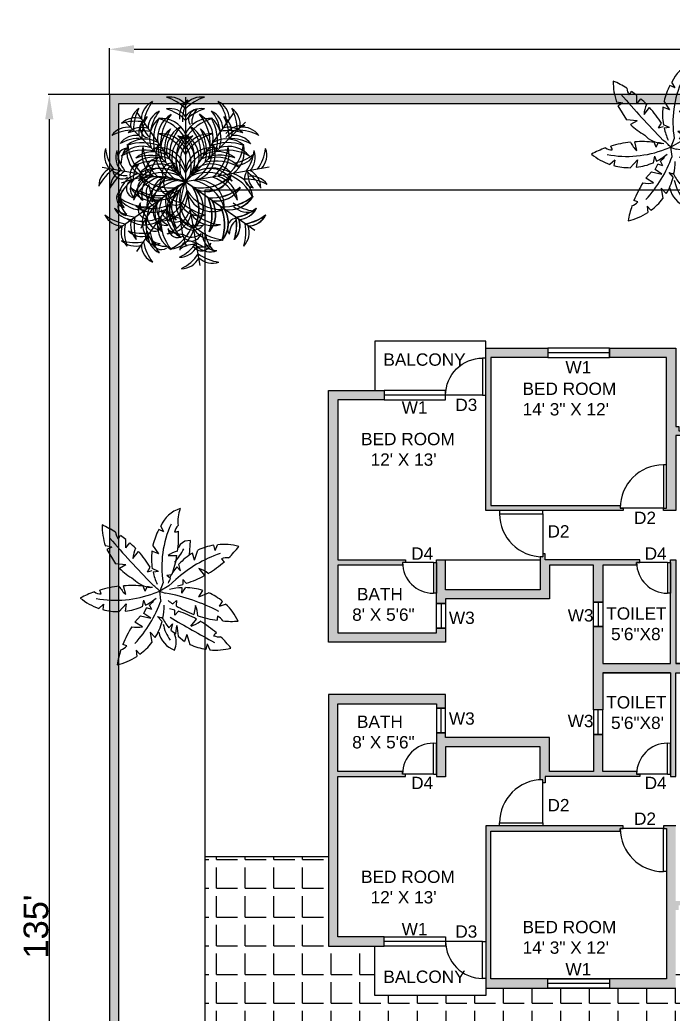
# Model space of a CAD drawing. Header units: feet. Extents: x 2239 to 22025, y 1953 to 22331.
# Drawn here: x 2239 to 2875, y 2811 to 3779 of the extents above; entities that cross this region are included whole.
import ezdxf

# ---------------------------------------------------------------- set-up
doc = ezdxf.new("R2010")
doc.units = ezdxf.units.FT
doc.layers.add('door', color=3, linetype='Continuous')
doc.layers.add('window', color=1, linetype='Continuous')
doc.styles.get("Standard").update_dxf_attribs({"font": 'arial.ttf'})
doc.dimstyles.new('ISO-25', dxfattribs={"dimtxt": 24, "dimasz": 24, "dimexe": 1.25, "dimexo": 0.625, "dimtad": 1, "dimlunit": 3, "dimtxsty": 'Standard', "dimcen": 2.5, "dimadec": 0, "dimazin": 0, "dimtfac": 1, "dimtmove": 0, "dimatfit": 3, "dimfxl": 1, "dimarcsym": 0})

# ---------------------------------------------------------------- blocks, each defined once
blk = doc.blocks.new('*D1')
at = {"color": 0, "lineweight": -2, "transparency": 16777216}
for p, q in [((2326.45, 3707.11), (2326.45, 3751.89)), ((2350.45, 3750.64), (4102.45, 3750.64)), ((4126.45, 3707.11), (4126.45, 3751.89))]:
    blk.add_line(p, q, dxfattribs=at)
at = {"color": 0, "transparency": 16777216}
for points in [[(2350.45, 3754.64), (2350.45, 3746.64), (2326.45, 3750.64)], [(4102.45, 3754.64), (4102.45, 3746.64), (4126.45, 3750.64)]]:
    blk.add_solid(points, dxfattribs=at)
at = {"layer": 'Defpoints', "color": 0, "transparency": 16777216}
for p in [(4126.45, 3750.64), (2326.45, 3706.48), (4126.45, 3706.48)]:
    blk.add_point(p, dxfattribs=at)
at = {"color": 0, "transparency": 16777216, "insert": (3226.45, 3763.52), "char_height": 24, "attachment_point": 5}
blk.add_mtext("150'", dxfattribs=at)
blk = doc.blocks.new('*D2')
at = {"color": 0, "lineweight": -2, "transparency": 16777216}
for p, q in [((2325.83, 3706.48), (2266.71, 3706.48)), ((2267.96, 3682.48), (2267.96, 2110.48)), ((2325.83, 2086.48), (2266.71, 2086.48))]:
    blk.add_line(p, q, dxfattribs=at)
at = {"color": 0, "transparency": 16777216}
for points in [[(2263.96, 3682.48), (2271.96, 3682.48), (2267.96, 3706.48)], [(2263.96, 2110.48), (2271.96, 2110.48), (2267.96, 2086.48)]]:
    blk.add_solid(points, dxfattribs=at)
at = {"layer": 'Defpoints', "color": 0, "transparency": 16777216}
for p in [(2326.45, 3706.48), (2267.96, 2086.48), (2326.45, 2086.48)]:
    blk.add_point(p, dxfattribs=at)
at = {"color": 0, "transparency": 16777216, "insert": (2255.07, 2896.48), "char_height": 24, "attachment_point": 5, "rotation": 90}
blk.add_mtext("135'", dxfattribs=at)
blk = doc.blocks.new('A$C5D061C3B')
at = {"color": 40}
for p in [(3.377, 6.679), (0.125, 3.951), (6.629, 3.951), (3.951, 0.125)]:
    blk.add_line(p, (3.377, 3.377), dxfattribs=at)
at = {"color": 96}
for p in [(1.483, 6.082), (5.712, 5.712), (1.483, 0.672), (6.082, 1.483)]:
    blk.add_line(p, (3.377, 3.377), dxfattribs=at)
at = {"color": 72}
for p in [(5.259, 6.086), (1.03, 5.716), (0.66, 1.487), (6.07, 1.487)]:
    blk.add_line(p, (3.365, 3.381), dxfattribs=at)
at = {"color": 40}
for centre, radius, start, end in [((2.763, 5.924), 0.762, 36.29, 99.6243), ((2.145, 5.032), 1.715, 44.0763, 73.3794), ((3.991, 5.924), 0.762, 80.3757, 143.71), ((4.61, 5.032), 1.715, 106.6206, 135.9237), ((2.763, 5.474), 0.762, 36.29, 99.6243), ((2.145, 4.581), 1.715, 44.0763, 73.3794), ((3.991, 5.474), 0.762, 80.3757, 143.71), ((4.61, 4.581), 1.715, 106.6206, 135.9237), ((2.422, 4.799), 1.056, 25.2489, 95.3937), ((1.866, 4.14), 1.77, 31.3712, 75.0366), ((4.332, 4.799), 1.056, 84.6063, 154.7511), ((4.888, 4.14), 1.77, 104.9634, 148.6288), ((1.991, 5.462), 0.38, 139.742, 258.7475), ((2.505, 5.763), 0.826, 184.618, 228.2106), ((5.564, 4.807), 0.762, 80.3757, 143.71), ((6.182, 3.914), 1.715, 106.6206, 135.9237), ((2.422, 4.198), 1.056, 25.2489, 95.3937), ((1.866, 3.54), 1.77, 31.3712, 75.0366), ((4.332, 4.198), 1.056, 84.6063, 154.7511), ((4.888, 3.54), 1.77, 104.9634, 148.6288), ((0.975, 4.424), 0.762, 160.3757, 223.71), ((1.962, 4.878), 1.715, 186.6206, 215.9237), ((2.143, 4.564), 1.056, 164.6063, 234.7511), ((2.888, 4.998), 1.77, 184.9634, 228.6288), ((2.734, 4.46), 1.056, 164.6063, 234.7511), ((3.48, 4.893), 1.77, 184.9634, 228.6288), ((2.358, 3.686), 1.029, 3.4259, 103.6346), ((1.93, 3.14), 1.557, 21.6665, 83.1878), ((3.25, 4.435), 1.029, 156.3654, 256.5741), ((3.862, 4.761), 1.557, 176.8122, 238.3335), ((4.397, 3.686), 1.029, 76.3654, 176.5741), ((4.824, 3.14), 1.557, 96.8122, 158.3335), ((2.893, 4.761), 1.557, 301.6665, 3.1878), ((3.504, 4.435), 1.029, 283.4259, 23.6346), ((3.275, 4.893), 1.77, 311.3712, 355.0366), ((4.02, 4.46), 1.056, 305.2489, 15.3937), ((3.866, 4.998), 1.77, 311.3712, 355.0366), ((4.611, 4.564), 1.056, 305.2489, 15.3937), ((4.793, 4.878), 1.715, 324.0763, 353.3794), ((5.779, 4.424), 0.762, 316.29, 19.6243), ((1.419, 4.346), 0.762, 160.3757, 223.71), ((2.405, 4.8), 1.715, 186.6206, 215.9237), ((4.349, 4.8), 1.715, 324.0763, 353.3794), ((5.335, 4.346), 0.762, 316.29, 19.6243), ((0.762, 3.214), 0.762, 116.29, 179.6243), ((1.534, 2.451), 1.715, 124.0763, 153.3794), ((1.206, 3.136), 0.762, 116.29, 179.6243), ((1.977, 2.373), 1.715, 124.0763, 153.3794), ((1.811, 2.684), 1.056, 105.2489, 175.3937), ((2.363, 2.022), 1.77, 111.3712, 155.0366), ((2.403, 2.58), 1.056, 105.2489, 175.3937), ((2.955, 1.917), 1.77, 111.3712, 155.0366), ((2.741, 3.253), 0.372, 114.2257, 255.1279), ((3.037, 3.338), 0.515, 150.4398, 228.6694), ((3.799, 1.917), 1.77, 24.9634, 68.6288), ((4.352, 2.58), 1.056, 4.6063, 74.7511), ((4.391, 2.022), 1.77, 24.9634, 68.6288), ((4.943, 2.684), 1.056, 4.6063, 74.7511), ((4.777, 2.373), 1.715, 26.6206, 55.9237), ((5.549, 3.136), 0.762, 0.3757, 63.71), ((4.912, 0.157), 3.567, 115.4772, 156.6585), ((2.412, 2.943), 0.574, 144.9865, 244.4034), ((2.896, 2.427), 1.029, 83.4259, 183.6346), ((3.359, 1.911), 1.557, 101.6665, 163.1878), ((3.578, 3.49), 1.651, 187.5759, 215.8942), ((3.395, 1.911), 1.557, 16.8122, 78.3335), ((3.858, 2.427), 1.029, 356.3654, 96.5741), ((1.911, 3.359), 1.557, 286.8122, 348.3335), ((2.427, 2.896), 1.029, 266.3654, 6.5741), ((3.45, 2.634), 0.855, 161.4477, 239.3672), ((5.474, 3.214), 2.789, 185.4007, 208.139), ((4.435, 3.25), 1.029, 193.4259, 293.6346), ((4.761, 3.862), 1.557, 211.6665, 273.1878), ((1.122, 2.441), 0.38, 139.742, 258.7475), ((1.636, 2.741), 0.826, 184.618, 228.2106), ((1.908, 2.317), 0.38, 139.742, 258.7475), ((2.422, 2.617), 0.826, 184.618, 228.2106), ((2.624, 2.192), 0.506, 138.8744, 278.9763), ((3.064, 2.435), 0.825, 173.7536, 244.097), ((6.244, 3.948), 1.715, 234.0763, 263.3794), ((5.79, 2.962), 0.762, 226.29, 289.6243), ((2.405, 2.049), 0.529, 185.1845, 268.654), ((1.917, 2.955), 1.77, 294.9634, 338.6288), ((2.58, 2.403), 1.056, 274.6063, 344.7511), ((4.893, 3.48), 1.77, 221.3712, 265.0366), ((4.46, 2.734), 1.056, 215.2489, 285.3937), ((5.385, 1.584), 0.38, 101.2525, 220.258), ((2.188, 1.837), 0.376, 167.0577, 302.8533), ((2.022, 2.363), 1.77, 294.9634, 338.6288), ((4.998, 2.888), 1.77, 221.3712, 265.0366), ((5.899, 1.283), 0.826, 131.7894, 175.382), ((2.188, 1.299), 0.376, 167.0577, 302.8533), ((2.405, 1.511), 0.529, 185.1845, 268.654), ((2.684, 1.811), 1.056, 274.6063, 344.7511), ((4.564, 2.143), 1.056, 215.2489, 285.3937), ((2.373, 1.977), 1.715, 296.6206, 325.9237), ((3.136, 1.206), 0.762, 270.3757, 333.71), ((4.8, 2.405), 1.715, 234.0763, 263.3794), ((4.346, 1.419), 0.762, 226.29, 289.6243), ((2.451, 1.534), 1.715, 296.6206, 325.9237), ((3.214, 0.762), 0.762, 270.3757, 333.71), ((4.878, 1.962), 1.715, 234.0763, 263.3794), ((4.424, 0.975), 0.762, 226.29, 289.6243)]:
    blk.add_arc(centre, radius, start, end, dxfattribs=at)
at = {"color": 72}
for centre, radius, start, end in [((1.998, 5.617), 0.762, 125.3757, 188.71), ((3.066, 5.423), 1.715, 151.6206, 180.9237), ((3.901, 5.939), 0.762, 125.3757, 188.71), ((4.969, 5.745), 1.715, 151.6206, 180.9237), ((3.305, 5.444), 1.715, 9.0763, 38.3794), ((4.323, 5.82), 0.762, 1.29, 64.6243), ((2.317, 5.298), 0.762, 125.3757, 188.71), ((3.385, 5.104), 1.715, 151.6206, 180.9237), ((3.035, 5.062), 1.056, 129.6063, 199.7511), ((3.894, 4.989), 1.77, 149.9634, 193.6288), ((3.398, 5.094), 1.056, 350.2489, 60.3937), ((2.565, 4.873), 1.77, 356.3712, 40.0366), ((4.064, 5.451), 0.762, 1.29, 64.6243), ((3.046, 5.075), 1.715, 9.0763, 38.3794), ((1.13, 4.748), 0.762, 81.29, 144.6243), ((3.46, 4.637), 1.056, 129.6063, 199.7511), ((4.319, 4.565), 1.77, 149.9634, 193.6288), ((2.221, 4.381), 1.77, 356.3712, 40.0366), ((3.054, 4.602), 1.056, 350.2489, 60.3937), ((5.071, 4.746), 0.762, 45.3757, 108.71), ((1.324, 3.68), 1.715, 89.0763, 118.3794), ((1.448, 4.43), 0.762, 81.29, 144.6243), ((1.642, 3.362), 1.715, 89.0763, 118.3794), ((3.868, 4.321), 1.029, 121.3654, 221.5741), ((4.556, 4.237), 1.557, 141.8122, 203.3335), ((2.707, 4.219), 1.029, 328.4259, 68.6346), ((2.044, 4.017), 1.557, 346.6665, 48.1878), ((4.963, 3.998), 1.056, 49.6063, 119.7511), ((5.065, 3.661), 1.715, 71.6206, 100.9237), ((1.685, 3.712), 1.056, 70.2489, 140.3937), ((5.04, 3.14), 1.77, 69.9634, 113.6288), ((1.757, 2.853), 1.77, 76.3712, 120.0366), ((2.109, 3.287), 1.056, 70.2489, 140.3937), ((4.696, 2.648), 1.77, 69.9634, 113.6288), ((4.618, 3.506), 1.056, 49.6063, 119.7511), ((4.988, 5.812), 1.715, 279.0763, 308.3794), ((5.365, 4.794), 0.762, 271.29, 334.6243), ((2.182, 2.428), 1.77, 76.3712, 120.0366), ((2.426, 2.879), 1.029, 48.4259, 148.6346), ((4.414, 2.358), 1.557, 61.8122, 123.3335), ((4.377, 3.05), 1.029, 41.3654, 141.5741), ((1.062, 4.452), 0.826, 229.618, 273.2106), ((0.91, 3.875), 0.38, 184.742, 303.7475), ((2.51, 2.191), 1.557, 66.6665, 128.1878), ((2.729, 4.702), 1.557, 221.8122, 283.3335), ((2.527, 4.039), 1.029, 201.3654, 301.5741), ((4.001, 4.702), 1.557, 256.6665, 318.1878), ((4.203, 4.039), 1.029, 238.4259, 338.6346), ((6.053, 3.533), 0.38, 146.2525, 265.258), ((6.629, 3.684), 0.826, 176.7894, 220.382), ((2.145, 3.693), 1.056, 209.6063, 279.7511), ((2.365, 4.526), 1.77, 229.9634, 273.6288), ((3.697, 2.369), 1.029, 128.4259, 228.6346), ((4.389, 2.332), 1.557, 146.6665, 208.1878), ((6.727, 2.189), 3.567, 160.4772, 201.6585), ((2.341, 2.332), 1.557, 331.8122, 33.3335), ((3.033, 2.369), 1.029, 311.3654, 51.5741), ((4.365, 4.526), 1.77, 266.3712, 310.0366), ((4.585, 3.693), 1.056, 260.2489, 330.3937), ((1.873, 4.181), 1.77, 229.9634, 273.6288), ((1.653, 3.348), 1.056, 209.6063, 279.7511), ((4.099, 2.051), 1.77, 156.3712, 200.0366), ((3.003, 2.844), 0.372, 159.2257, 300.1279), ((3.152, 3.113), 0.515, 195.4398, 273.6694), ((2.632, 2.051), 1.77, 339.9634, 23.6288), ((4.857, 4.181), 1.77, 266.3712, 310.0366), ((5.077, 3.348), 1.056, 260.2489, 330.3937), ((1.672, 3.7), 1.715, 231.6206, 260.9237), ((1.295, 2.682), 0.762, 205.3757, 268.71), ((3.607, 1.706), 1.77, 156.3712, 200.0366), ((3.24, 2.128), 1.056, 150.2489, 220.3937), ((3.942, 2.908), 0.855, 206.4477, 284.3672), ((4.963, 4.749), 2.789, 230.4007, 253.139), ((3.49, 2.128), 1.056, 319.6063, 29.7511), ((3.124, 1.706), 1.77, 339.9634, 23.6288), ((5.058, 3.7), 1.715, 279.0763, 308.3794), ((5.435, 2.682), 0.762, 271.29, 334.6243), ((0.926, 2.424), 0.762, 205.3757, 268.71), ((1.303, 3.442), 1.715, 231.6206, 260.9237), ((3.086, 1.681), 1.715, 169.0763, 198.3794), ((2.748, 1.784), 1.056, 150.2489, 220.3937), ((3.428, 3.603), 1.651, 232.5759, 260.8942), ((2.99, 2.391), 0.574, 189.9865, 289.4034), ((3.81, 2.493), 0.825, 218.7536, 289.097), ((3.671, 2.011), 0.506, 183.8744, 323.9763), ((3.982, 1.784), 1.056, 319.6063, 29.7511), ((3.645, 1.681), 1.715, 341.6206, 10.9237), ((5.427, 3.442), 1.715, 279.0763, 308.3794), ((5.804, 2.424), 0.762, 271.29, 334.6243), ((1.631, 1.417), 0.762, 161.29, 224.6243), ((2.717, 1.423), 1.715, 169.0763, 198.3794), ((2, 1.676), 0.762, 161.29, 224.6243), ((3.076, 1.593), 0.38, 184.742, 303.7475), ((4.73, 1.676), 0.762, 315.3757, 18.71), ((4.014, 1.423), 1.715, 341.6206, 10.9237), ((5.099, 1.417), 0.762, 315.3757, 18.71), ((3.227, 2.169), 0.826, 229.618, 273.2106), ((3.616, 1.755), 0.529, 230.1845, 313.654), ((3.613, 1.452), 0.376, 212.0577, 347.8533), ((2.583, 1.701), 0.826, 229.618, 273.2106), ((2.432, 1.124), 0.38, 184.742, 303.7475), ((3.997, 1.374), 0.529, 230.1845, 313.654), ((3.994, 1.071), 0.376, 212.0577, 347.8533)]:
    blk.add_arc(centre, radius, start, end, dxfattribs=at)
at = {"color": 96}
for centre, radius, start, end in [((2.419, 5.816), 0.762, 115.3757, 178.71), ((3.438, 5.44), 1.715, 141.6206, 170.9237), ((3.871, 5.832), 0.38, 94.742, 213.7475), ((4.447, 5.681), 0.826, 139.618, 183.2106), ((4.744, 5.613), 0.762, 351.29, 54.6243), ((3.676, 5.419), 1.715, 359.0763, 28.3794), ((1.413, 5.111), 0.762, 71.29, 134.6243), ((2.678, 5.447), 0.762, 115.3757, 178.71), ((3.696, 5.07), 1.715, 141.6206, 170.9237), ((3.344, 5.089), 1.056, 119.6063, 189.7511), ((4.177, 4.869), 1.77, 139.9634, 183.6288), ((2.848, 4.985), 1.77, 346.3712, 30.0366), ((3.707, 5.058), 1.056, 340.2489, 50.3937), ((3.357, 5.1), 1.715, 359.0763, 28.3794), ((4.425, 5.294), 0.762, 351.29, 54.6243), ((1.419, 4.026), 1.715, 79.0763, 108.3794), ((1.671, 4.742), 0.762, 71.29, 134.6243), ((3.688, 4.597), 1.056, 119.6063, 189.7511), ((4.522, 4.377), 1.77, 139.9634, 183.6288), ((3.283, 4.633), 1.056, 340.2489, 50.3937), ((2.424, 4.56), 1.77, 346.3712, 30.0366), ((5.613, 4.744), 0.762, 35.3757, 98.71), ((1.78, 3.994), 1.056, 60.2489, 130.3937), ((1.677, 3.657), 1.715, 79.0763, 108.3794), ((4.035, 4.215), 1.029, 111.3654, 211.5741), ((4.698, 4.013), 1.557, 131.8122, 193.3335), ((2.187, 4.233), 1.557, 336.6665, 38.1878), ((2.875, 4.316), 1.029, 318.4259, 58.6346), ((5.1, 3.357), 1.715, 61.6206, 90.9237), ((5.294, 4.425), 0.762, 35.3757, 98.71), ((5.419, 3.676), 1.715, 61.6206, 90.9237), ((1.12, 4.31), 0.38, 94.742, 213.7475), ((1.696, 4.159), 0.826, 139.618, 183.2106), ((1.702, 3.136), 1.77, 66.3712, 110.0366), ((5.058, 3.707), 1.056, 39.6063, 109.7511), ((2.124, 3.502), 1.056, 60.2489, 130.3937), ((2.046, 2.644), 1.77, 66.3712, 110.0366), ((2.387, 3.752), 0.574, 99.9865, 199.4034), ((3.599, 3.314), 1.651, 142.5759, 170.8942), ((4.633, 3.283), 1.056, 39.6063, 109.7511), ((4.985, 2.848), 1.77, 59.9634, 103.6288), ((1.588, 3.666), 0.38, 94.742, 213.7475), ((2.165, 3.515), 0.826, 139.618, 183.2106), ((2.365, 3.045), 1.029, 38.4259, 138.6346), ((2.328, 2.353), 1.557, 56.6665, 118.1878), ((2.84, 3.739), 0.372, 69.2257, 210.1279), ((3.109, 3.59), 0.515, 105.4398, 183.6694), ((4.316, 2.875), 1.029, 31.3654, 131.5741), ((4.56, 2.424), 1.77, 59.9634, 103.6288), ((2.185, 0.015), 3.567, 70.4772, 111.6585), ((2.007, 3.071), 0.506, 93.8744, 233.9763), ((2.489, 2.932), 0.825, 128.7536, 199.097), ((2.903, 2.8), 0.855, 116.4477, 194.3672), ((4.744, 1.779), 2.789, 140.4007, 163.139), ((4.233, 2.187), 1.557, 51.8122, 113.3335), ((4.013, 4.698), 1.557, 256.6665, 318.1878), ((4.215, 4.035), 1.029, 238.4259, 338.6346), ((5.741, 1.774), 1.715, 61.6206, 90.9237), ((5.935, 2.842), 0.762, 35.3757, 98.71), ((1.447, 3.129), 0.376, 122.0577, 257.8533), ((1.751, 3.126), 0.529, 140.1845, 223.654), ((2.328, 4.401), 1.557, 241.8122, 303.3335), ((4.698, 2.741), 1.557, 166.6665, 228.1878), ((2.353, 2.328), 1.557, 331.8122, 33.3335), ((3.045, 2.365), 1.029, 311.3654, 51.5741), ((4.377, 4.522), 1.77, 266.3712, 310.0366), ((4.597, 3.688), 1.056, 260.2489, 330.3937), ((1.067, 2.749), 0.376, 122.0577, 257.8533), ((1.37, 2.745), 0.529, 140.1845, 223.654), ((2.365, 3.709), 1.029, 221.3654, 321.5741), ((4.035, 2.539), 1.029, 148.4259, 248.6346), ((2.644, 2.046), 1.77, 339.9634, 23.6288), ((4.869, 4.177), 1.77, 266.3712, 310.0366), ((5.089, 3.344), 1.056, 260.2489, 330.3937), ((2.046, 4.111), 1.77, 249.9634, 293.6288), ((2.124, 3.252), 1.056, 229.6063, 299.7511), ((3.688, 2.157), 1.056, 170.2489, 240.3937), ((4.522, 2.378), 1.77, 176.3712, 220.0366), ((3.502, 2.124), 1.056, 319.6063, 29.7511), ((3.136, 1.702), 1.77, 339.9634, 23.6288), ((5.07, 3.696), 1.715, 279.0763, 308.3794), ((5.447, 2.678), 0.762, 271.29, 334.6243), ((1.702, 3.619), 1.77, 249.9634, 293.6288), ((1.78, 2.76), 1.056, 229.6063, 299.7511), ((4.177, 1.886), 1.77, 176.3712, 220.0366), ((3.994, 1.78), 1.056, 319.6063, 29.7511), ((3.657, 1.677), 1.715, 341.6206, 10.9237), ((5.44, 3.438), 1.715, 279.0763, 308.3794), ((5.816, 2.419), 0.762, 271.29, 334.6243), ((3.344, 1.665), 1.056, 170.2489, 240.3937), ((4.742, 1.671), 0.762, 315.3757, 18.71), ((1.671, 2.012), 0.762, 225.3757, 288.71), ((1.677, 3.098), 1.715, 251.6206, 280.9237), ((2.678, 1.307), 0.762, 181.29, 244.6243), ((3.696, 1.684), 1.715, 189.0763, 218.3794), ((4.79, 1.377), 0.762, 181.29, 244.6243), ((5.808, 1.754), 1.715, 189.0763, 218.3794), ((1.419, 2.729), 1.715, 251.6206, 280.9237), ((1.413, 1.643), 0.762, 225.3757, 288.71), ((2.419, 0.938), 0.762, 181.29, 244.6243), ((3.438, 1.315), 1.715, 189.0763, 218.3794), ((3.68, 0.113), 0.826, 86.7894, 130.382), ((3.528, 0.69), 0.38, 56.2525, 175.258)]:
    blk.add_arc(centre, radius, start, end, dxfattribs=at)
blk = doc.blocks.new('A$C73886261')
at = {"color": 68}
for p, q in [((2.262, 3.597), (2.125, 3.656)), ((2.262, 3.597), (2.18, 3.748)), ((2.704, 3.255), (2.643, 3.163)), ((2.827, 3.346), (2.704, 3.255)), ((2.981, 3.359), (2.827, 3.346)), ((2.95, 2.967), (2.981, 3.359)), ((3.647, 3.086), (3.609, 3.231)), ((3.647, 3.086), (3.714, 3.245)), ((3.092, 2.826), (3.035, 3.02)), ((3.092, 2.826), (3.18, 3.098)), ((2.372, 2.954), (2.615, 2.953)), ((3.209, 2.603), (3.359, 2.411))]:
    blk.add_line(p, q, dxfattribs=at)
at = {"color": 64}
for p, q in [((1.229, 3.163), (1.229, 3.388)), ((1.229, 3.163), (1.335, 3.298)), ((2.124, 3), (1.965, 3.237)), ((1.424, 2.871), (1.574, 3.062)), ((2.124, 3), (1.937, 3.075)), ((1.816, 2.516), (1.893, 2.64)), ((1.816, 2.516), (1.948, 2.548)), ((2.114, 2.525), (1.948, 2.598)), ((2.114, 2.525), (1.967, 2.507)), ((2.336, 2.425), (2.48, 2.441)), ((2.336, 2.425), (2.442, 2.342)), ((2.602, 1.736), (2.5, 1.647)), ((2.602, 1.736), (2.591, 1.591)), ((2.556, 1.342), (2.556, 1.477)), ((2.556, 1.342), (2.658, 1.446)), ((3.114, 1.601), (3.068, 1.362)), ((2.994, 1.044), (3.144, 1.236))]:
    blk.add_line(p, q, dxfattribs=at)
at = {"color": 62}
for p, q in [((0.85, 3.182), (0.68, 3.211)), ((0.85, 3.182), (0.719, 3.112)), ((0.719, 3.112), (0.949, 2.727)), ((1.234, 2.705), (0.949, 2.727)), ((1.234, 2.705), (1.059, 2.604)), ((1.229, 1.898), (1.172, 2.134)), ((1.751, 1.988), (1.702, 2.124)), ((1.751, 1.988), (1.807, 2.111)), ((1.243, 1.647), (1.05, 1.436)), ((1.243, 1.647), (1.214, 1.446)), ((1.706, 1.749), (1.675, 1.57)), ((1.706, 1.749), (1.759, 1.61)), ((1.721, 1.387), (1.793, 1.535)), ((1.905, 1.256), (1.721, 1.387)), ((1.931, 1.49), (1.793, 1.535)), ((1.931, 1.49), (1.869, 1.61)), ((1.475, 1.152), (1.629, 1.322)), ((1.679, 1.025), (1.475, 1.152)), ((1.629, 1.322), (1.905, 1.256)), ((2.091, 1.307), (2.233, 1.263)), ((2.091, 1.307), (2.212, 1.173)), ((2.498, 1.106), (2.392, 1.002)), ((2.498, 1.106), (2.452, 0.931)), ((1.885, 0.88), (1.932, 0.598)), ((1.885, 0.88), (2.025, 0.734)), ((2.452, 0.931), (2.581, 0.838)), ((2.581, 0.838), (2.612, 1.06)), ((2.612, 1.06), (2.643, 0.773)), ((2.877, 0.821), (2.82, 0.627)), ((2.877, 0.821), (2.965, 0.549)), ((2.643, 0.773), (2.82, 0.627)), ((3.432, 0.561), (3.394, 0.416)), ((3.432, 0.561), (3.499, 0.402))]:
    blk.add_line(p, q, dxfattribs=at)
at = {"color": 66}
for p, q in [((2.713, 2.541), (2.667, 2.716)), ((2.713, 2.541), (2.607, 2.646)), ((2.771, 2.305), (2.873, 2.201)), ((2.771, 2.305), (2.771, 2.17)), ((2.742, 1.935), (2.844, 2.084)), ((2.742, 1.935), (2.751, 2.083)), ((3.206, 1.835), (3.315, 2.006)), ((3.206, 1.835), (3.469, 1.947)), ((3.766, 1.588), (3.85, 1.711)), ((3.766, 1.588), (3.93, 1.641))]:
    blk.add_line(p, q, dxfattribs=at)
at = {"color": 32}
for p, q in [((2.243, 2.223), (2.151, 1.988)), ((2.581, 2.301), (2.397, 2.131)), ((1.997, 1.935), (2.151, 1.988)), ((2.397, 2.131), (2.151, 1.988)), ((2.182, 1.74), (2.151, 1.988))]:
    blk.add_line(p, q, dxfattribs=at)
at = {"color": 60}
for p, q in [((0.63, 1.64), (0.503, 1.523)), ((0.63, 1.64), (0.605, 1.492)), ((1.512, 0.394), (1.525, 0.222)), ((1.512, 0.394), (1.612, 0.283))]:
    blk.add_line(p, q, dxfattribs=at)
at = {"color": 68}
for centre, radius, start, end in [((2.921, 3.453), 0.798, 105.785, 158.3156), ((3.56, 3.872), 0.924, 157.7927, 186.7716), ((3.545, 2.875), 1.621, 151.1693, 167.0809), ((2.919, 3.492), 0.387, 135.6028, 164.4086), ((2.57, 3.864), 0.268, 264.8884, 288.2776), ((-0.323, 3.456), 2.981, 352.5631, 2.9305), ((3.872, 1.632), 1.621, 99.3352, 115.2468), ((3.872, 1.632), 1.621, 75.097, 95.5691), ((2.82, 2.304), 0.789, 103.704, 124.5746), ((3.872, 1.632), 1.621, 121.073, 138.0085), ((1.939, 5.033), 2.981, 314.0682, 322.0211), ((1.939, 5.033), 2.981, 300.729, 311.0964), ((3.97, 2.506), 0.387, 83.7687, 112.5745), ((4.047, 3.01), 0.268, 213.0543, 236.4435), ((2.975, 1.849), 0.789, 51.8699, 72.7405)]:
    blk.add_arc(centre, radius, start, end, dxfattribs=at)
at = {"color": 60}
for centre, radius, start, end in [((2.211, 3.745), 1.621, 178.7652, 199.2373), ((1.378, -0.84), 2.981, 109.5706, 117.5234), ((1.029, 3.057), 1.621, 230.5993, 251.0714), ((1.029, 3.057), 1.621, 254.8376, 270.7491), ((3.923, -0.551), 2.981, 148.0654, 158.4329), ((2.772, 1.025), 0.668, 192.728, 250.6295), ((1.122, 0.278), 0.268, 60.3907, 83.78), ((0.644, 1.583), 1.621, 306.6717, 322.5832), ((3.657, 2.016), 1.621, 244.7532, 260.6648), ((3.923, -0.551), 2.981, 161.4047, 169.3575), ((0.958, 0.761), 0.387, 291.1051, 319.9109), ((0.644, 1.583), 1.621, 282.4334, 302.9055)]:
    blk.add_arc(centre, radius, start, end, dxfattribs=at)
blk.add_arc((-0.637, 1.063), 2.981, 57.7365, 65.6893)
at = {"color": 32}
for centre, radius, start, end in [((4.872, 2.67), 2.667, 154.848, 189.6491), ((20.073, 19.946), 25.386, 220.6029, 224.4019), ((1.311, 3.87), 1.657, 318.4463, 333.7303), ((4.877, -0.228), 3.416, 108.7293, 132.2211), ((0.372, 0.251), 2.486, 44.3211, 51.0297), ((0.96, 4.635), 2.893, 259.4513, 291.0236), ((2.507, 2.783), 0.871, 245.8762, 256.5678), ((1.472, -2.838), 4.845, 61.9685, 80.1043), ((-0.964, 2.857), 3.339, 316.9423, 340.4532), ((3.301, 1.297), 1.076, 190.5808, 215.7424), ((31.499, 51.187), 57.755, 239.77791, 241.14453)]:
    blk.add_arc(centre, radius, start, end, dxfattribs=at)
at = {"color": 64}
for centre, radius, start, end in [((1.338, 3.634), 0.387, 187.4369, 216.2427), ((0.83, 3.589), 0.268, 316.7225, 340.1118), ((-0.637, 1.063), 2.981, 51.2414, 54.7646), ((-0.637, 1.063), 2.981, 44.3972, 48.5759), ((2.211, 2.822), 0.789, 155.5381, 176.4087), ((-0.637, 1.063), 2.981, 31.93, 42.1205), ((3.545, 2.875), 1.621, 172.9071, 189.8426), ((3.545, 2.875), 1.621, 193.1125, 205.3414), ((-0.323, 3.456), 2.981, 335.1513, 338.0514), ((2.816, 0.464), 1.621, 92.283, 104.512), ((4.114, 4.154), 2.981, 234.3219, 237.2219), ((1.723, -1.386), 2.981, 73.7828, 76.6828), ((4.114, 4.154), 2.981, 239.2665, 249.457), ((1.723, -1.386), 2.981, 61.5477, 71.7382), ((2.392, 1.283), 0.789, 2.8746, 23.7452), ((2.76, 1.798), 0.789, 287.2595, 308.1301), ((4.114, 4.154), 2.981, 251.7336, 262.1011), ((1.723, -1.386), 2.981, 48.9036, 59.271), ((3.971, 1.236), 0.268, 164.0589, 187.4482), ((3.54, 0.963), 0.387, 34.7733, 63.5792), ((4.114, 4.154), 2.981, 265.0729, 273.0257), ((3.832, 0.638), 0.268, 123.5565, 146.9457), ((3.755, 1.141), 0.387, 247.4255, 276.2313), ((1.723, -1.386), 2.981, 37.9789, 45.9318)]:
    blk.add_arc(centre, radius, start, end, dxfattribs=at)
at = {"color": 66}
for centre, radius, start, end in [((-0.323, 3.456), 2.981, 340.0959, 350.2864), ((3.872, 1.632), 1.621, 141.2784, 153.5073), ((1.939, 5.033), 2.981, 283.3172, 286.2172), ((1.939, 5.033), 2.981, 288.2618, 298.4523), ((2.816, 0.464), 1.621, 72.0776, 89.0131), ((2.816, 0.464), 1.621, 50.3399, 66.2515), ((2.816, 0.464), 1.621, 26.1016, 46.5738)]:
    blk.add_arc(centre, radius, start, end, dxfattribs=at)
at = {"color": 62}
for centre, radius, start, end in [((2.211, 3.745), 1.621, 224.7412, 241.6767), ((1.96, 2.793), 0.703, 222.491, 265.5522), ((0.577, 2.302), 0.387, 239.271, 268.0768), ((1.378, -0.84), 2.981, 96.2313, 106.5988), ((0.298, 1.875), 0.268, 8.5566, 31.9459), ((1.755, 2.487), 0.789, 207.3722, 228.2429), ((1.378, -0.84), 2.981, 83.7641, 93.9547), ((1.378, -0.84), 2.981, 78.8195, 81.7196), ((1.029, 3.057), 1.621, 296.7807, 309.0097), ((3.923, -0.551), 2.981, 130.6536, 133.5537), ((1.029, 3.057), 1.621, 276.5753, 293.5108), ((0.644, 1.583), 1.621, 348.6148, 0.8438), ((0.644, 1.583), 1.621, 328.4094, 345.3449), ((3.657, 2.016), 1.621, 206.4927, 218.7216), ((1.541, 1.801), 0.789, 259.2063, 280.077), ((1.989, 0.616), 0.604, 338.4394, 21.5606), ((3.657, 2.016), 1.621, 264.4309, 284.903)]:
    blk.add_arc(centre, radius, start, end, dxfattribs=at)

msp = doc.modelspace()

# ---------------------------------------------------------------- hatches: boundary and pattern name
h = msp.add_hatch(color=256)
h.dxf.hatch_style = 1
h.paths.add_polyline_path([(4126.45, 3706.483), (2326.45, 3706.483), (2326.45, 2086.483), (3136.45, 2086.483), (3136.45, 2095.483), (2335.45, 2095.483), (2335.45, 3697.483), (4117.45, 3697.483), (4117.45, 2095.483), (3316.45, 2095.483), (3316.45, 2086.483), (4126.45, 2086.483)])
h = msp.add_hatch(color=256)
h.dxf.hatch_style = 1
h.paths.add_polyline_path([(2877.95, 3459.483), (2813.45, 3459.483), (2813.45, 3450.483), (2868.95, 3450.483), (2868.95, 3303.983), (2865.95, 3303.983), (2865.95, 3301.483), (2877.95, 3301.483), (2877.95, 3374.483), (2883.95, 3374.483), (2883.95, 3378.983), (2880.95, 3378.983), (2880.95, 3383.483), (2877.95, 3383.483)])
h.paths.add_polyline_path([(2697.95, 3306.483), (2697.95, 3450.483), (2753.45, 3450.483), (2753.45, 3459.483), (2692.95, 3459.483), (2692.95, 3418.483), (2692.95, 3409.483), (2692.95, 3301.483), (2745.95, 3301.483), (2750.95, 3301.483), (2826.95, 3301.483), (2826.95, 3303.983), (2823.95, 3303.983), (2823.95, 3306.483)])
h.paths.add_polyline_path([(3583.95, 3450.483), (3639.45, 3450.483), (3639.45, 3459.483), (3574.95, 3459.483), (3574.95, 3383.483), (3571.95, 3383.483), (3571.95, 3378.983), (3568.95, 3378.983), (3568.95, 3374.483), (3574.95, 3374.483), (3574.95, 3301.483), (3586.95, 3301.483), (3586.95, 3303.983), (3583.95, 3303.983)])
h.paths.add_polyline_path([(3759.95, 3301.483), (3759.95, 3409.483), (3759.95, 3418.483), (3759.95, 3459.483), (3699.45, 3459.483), (3699.45, 3450.483), (3754.95, 3450.483), (3754.95, 3306.483), (3628.95, 3306.483), (3628.95, 3303.983), (3625.95, 3303.983), (3625.95, 3301.483), (3701.95, 3301.483), (3706.95, 3301.483)])
h = msp.add_hatch(color=256)
h.dxf.hatch_style = 1
h.paths.add_polyline_path([(3263.95, 3233.483), (3251.95, 3233.483), (3251.95, 3317.483), (3335.95, 3317.483), (3335.95, 3233.483), (3323.95, 3233.483), (3323.95, 3224.483), (3335.95, 3224.483), (3424.95, 3224.483), (3424.95, 3212.483), (3429.45, 3212.483), (3429.45, 3215.483), (3433.95, 3215.483), (3433.95, 3235.483), (3431.45, 3235.483), (3431.45, 3232.483), (3428.95, 3232.483), (3428.95, 3229.483), (3344.95, 3229.483), (3344.95, 3361.483), (3377.95, 3361.483), (3377.95, 3370.483), (3335.95, 3370.483), (3335.95, 3326.483), (3251.95, 3326.483), (3251.95, 3413.483), (3107.95, 3413.483), (3107.95, 3370.483), (3074.95, 3370.483), (3074.95, 3361.483), (3107.95, 3361.483), (3107.95, 3229.483), (3023.95, 3229.483), (3023.95, 3232.483), (3021.45, 3232.483), (3021.45, 3235.483), (3018.95, 3235.483), (3018.95, 3215.483), (3023.45, 3215.483), (3023.45, 3212.483), (3027.95, 3212.483), (3027.95, 3224.483), (3116.95, 3224.483), (3116.95, 3404.483), (3242.95, 3404.483), (3242.95, 3224.483), (3263.95, 3224.483)])
h.paths.add_polyline_path([(3433.95, 3374.483), (3472.95, 3374.483), (3472.95, 3383.483), (3428.95, 3383.483), (3428.95, 3370.483), (3413.95, 3370.483), (3413.95, 3361.483), (3428.95, 3361.483), (3428.95, 3271.483), (3433.95, 3271.483)])
h.paths.add_polyline_path([(3654.95, 3188.483), (3645.95, 3188.483), (3645.95, 3152.483), (3433.95, 3152.483), (3433.95, 3161.483), (3429.45, 3161.483), (3429.45, 3164.483), (3424.95, 3164.483), (3424.95, 3131.483), (3429.45, 3131.483), (3429.45, 3134.483), (3433.95, 3134.483), (3433.95, 3143.483), (3574.95, 3143.483), (3645.95, 3143.483), (3645.95, 3107.483), (3654.95, 3107.483)])
h.paths.add_polyline_path([(3579.95, 3248.483), (3579.95, 3253.483), (3574.95, 3253.483), (3574.95, 3152.483), (3579.95, 3152.483)])
h.paths.add_polyline_path([(3654.95, 3248.483), (3697.95, 3248.483), (3697.95, 3215.483), (3798.95, 3215.483), (3798.95, 3210.983), (3807.95, 3210.983), (3807.95, 3253.483), (3798.95, 3253.483), (3798.95, 3224.483), (3706.95, 3224.483), (3706.95, 3253.483), (3706.95, 3256.483), (3704.45, 3256.483), (3704.45, 3259.483), (3701.95, 3259.483), (3701.95, 3253.483), (3609.95, 3253.483), (3609.95, 3250.983), (3612.95, 3250.983), (3612.95, 3248.483), (3645.95, 3248.483), (3645.95, 3212.483), (3654.95, 3212.483)])
h.paths.add_polyline_path([(3912.95, 3418.483), (3858.95, 3418.483), (3858.95, 3409.483), (3903.95, 3409.483), (3903.95, 3253.483), (3837.95, 3253.483), (3837.95, 3250.983), (3840.95, 3250.983), (3840.95, 3248.483), (3903.95, 3248.483), (3903.95, 3182.483), (3807.95, 3182.483), (3807.95, 3186.983), (3798.95, 3186.983), (3798.95, 3173.483), (3912.95, 3173.483)])
h.paths.add_polyline_path([(3912.95, 3122.483), (3798.95, 3122.483), (3798.95, 3108.983), (3807.95, 3108.983), (3807.95, 3113.483), (3903.95, 3113.483), (3903.95, 3047.483), (3840.95, 3047.483), (3840.95, 3044.983), (3837.95, 3044.983), (3837.95, 3042.483), (3903.95, 3042.483), (3903.95, 2886.483), (3858.95, 2886.483), (3858.95, 2877.483), (3912.95, 2877.483)])
h.paths.add_polyline_path([(3759.95, 2994.483), (3706.95, 2994.483), (3701.95, 2994.483), (3625.95, 2994.483), (3625.95, 2991.983), (3628.95, 2991.983), (3628.95, 2989.483), (3754.95, 2989.483), (3754.95, 2845.483), (3699.45, 2845.483), (3699.45, 2836.483), (3759.95, 2836.483), (3759.95, 2877.483), (3759.95, 2886.483)])
h.paths.add_polyline_path([(3639.45, 2845.483), (3583.95, 2845.483), (3583.95, 2991.983), (3586.95, 2991.983), (3586.95, 2994.483), (3574.95, 2994.483), (3574.95, 2921.483), (3568.95, 2921.483), (3568.95, 2916.983), (3571.95, 2916.983), (3571.95, 2912.483), (3574.95, 2912.483), (3574.95, 2836.483), (3639.45, 2836.483)])
h.paths.add_polyline_path([(3807.95, 3084.983), (3798.95, 3084.983), (3798.95, 3080.483), (3697.95, 3080.483), (3697.95, 3047.483), (3654.95, 3047.483), (3654.95, 3083.483), (3645.95, 3083.483), (3645.95, 3047.483), (3612.95, 3047.483), (3612.95, 3044.983), (3609.95, 3044.983), (3609.95, 3042.483), (3701.95, 3042.483), (3701.95, 3036.483), (3704.45, 3036.483), (3704.45, 3039.483), (3706.95, 3039.483), (3706.95, 3042.483), (3706.95, 3071.483), (3798.95, 3071.483), (3798.95, 3042.483), (3807.95, 3042.483)])
h.paths.add_polyline_path([(3579.95, 3143.483), (3574.95, 3143.483), (3574.95, 3042.483), (3579.95, 3042.483), (3579.95, 3047.483)])
h.paths.add_polyline_path([(3377.95, 2934.483), (3344.95, 2934.483), (3344.95, 3066.483), (3428.95, 3066.483), (3428.95, 3063.483), (3431.45, 3063.483), (3431.45, 3060.483), (3433.95, 3060.483), (3433.95, 3080.483), (3429.45, 3080.483), (3429.45, 3083.483), (3424.95, 3083.483), (3424.95, 3071.483), (3335.95, 3071.483), (3335.95, 2925.483), (3377.95, 2925.483)])
h.paths.add_polyline_path([(3433.95, 3024.483), (3428.95, 3024.483), (3428.95, 2934.483), (3413.95, 2934.483), (3413.95, 2925.483), (3428.95, 2925.483), (3428.95, 2912.483), (3472.95, 2912.483), (3472.95, 2921.483), (3433.95, 2921.483)])
h.paths.add_polyline_path([(3116.95, 3071.483), (3027.95, 3071.483), (3027.95, 3083.483), (3023.45, 3083.483), (3023.45, 3080.483), (3018.95, 3080.483), (3018.95, 3060.483), (3021.45, 3060.483), (3021.45, 3063.483), (3023.95, 3063.483), (3023.95, 3066.483), (3107.95, 3066.483), (3107.95, 2934.483), (3074.95, 2934.483), (3074.95, 2925.483), (3116.95, 2925.483)])
h.paths.add_polyline_path([(3038.95, 2934.483), (3023.95, 2934.483), (3023.95, 3024.483), (3018.95, 3024.483), (3018.95, 2921.483), (2979.95, 2921.483), (2979.95, 2912.483), (3023.95, 2912.483), (3023.95, 2925.483), (3038.95, 2925.483)])
h.paths.add_polyline_path([(2883.95, 2921.483), (2877.95, 2921.483), (2877.95, 2994.483), (2865.95, 2994.483), (2865.95, 2991.983), (2868.95, 2991.983), (2868.95, 2845.483), (2813.45, 2845.483), (2813.45, 2836.483), (2877.95, 2836.483), (2877.95, 2912.483), (2880.95, 2912.483), (2880.95, 2916.983), (2883.95, 2916.983)])
h.paths.add_polyline_path([(2826.95, 2994.483), (2750.95, 2994.483), (2745.95, 2994.483), (2692.95, 2994.483), (2692.95, 2886.483), (2692.95, 2877.483), (2692.95, 2836.483), (2753.45, 2836.483), (2753.45, 2845.483), (2697.95, 2845.483), (2697.95, 2989.483), (2823.95, 2989.483), (2823.95, 2991.983), (2826.95, 2991.983)])
h.paths.add_polyline_path([(2806.95, 3083.483), (2797.95, 3083.483), (2797.95, 3047.483), (2754.95, 3047.483), (2754.95, 3080.483), (2653.95, 3080.483), (2653.95, 3084.983), (2644.95, 3084.983), (2644.95, 3042.483), (2653.95, 3042.483), (2653.95, 3071.483), (2745.95, 3071.483), (2745.95, 3042.483), (2745.95, 3039.483), (2748.45, 3039.483), (2748.45, 3036.483), (2750.95, 3036.483), (2750.95, 3042.483), (2842.95, 3042.483), (2842.95, 3044.983), (2839.95, 3044.983), (2839.95, 3047.483), (2806.95, 3047.483)])
h.paths.add_polyline_path([(2877.95, 3143.483), (3018.95, 3143.483), (3018.95, 3134.483), (3023.45, 3134.483), (3023.45, 3131.483), (3027.95, 3131.483), (3027.95, 3164.483), (3023.45, 3164.483), (3023.45, 3161.483), (3018.95, 3161.483), (3018.95, 3152.483), (2877.95, 3152.483), (2877.95, 3253.483), (2872.95, 3253.483), (2872.95, 3248.483), (2872.95, 3152.483), (2806.95, 3152.483), (2806.95, 3188.483), (2797.95, 3188.483), (2797.95, 3107.483), (2806.95, 3107.483), (2806.95, 3143.483), (2872.95, 3143.483), (2872.95, 3047.483), (2872.95, 3042.483), (2877.95, 3042.483)])
h.paths.add_polyline_path([(2806.95, 3248.483), (2839.95, 3248.483), (2839.95, 3250.983), (2842.95, 3250.983), (2842.95, 3253.483), (2750.95, 3253.483), (2750.95, 3259.483), (2748.45, 3259.483), (2748.45, 3256.483), (2745.95, 3256.483), (2745.95, 3253.483), (2745.95, 3224.483), (2653.95, 3224.483), (2653.95, 3253.483), (2644.95, 3253.483), (2644.95, 3210.983), (2653.95, 3210.983), (2653.95, 3215.483), (2754.95, 3215.483), (2754.95, 3248.483), (2797.95, 3248.483), (2797.95, 3212.483), (2806.95, 3212.483)])
h.paths.add_polyline_path([(2653.95, 3186.983), (2644.95, 3186.983), (2644.95, 3182.483), (2548.95, 3182.483), (2548.95, 3248.483), (2611.95, 3248.483), (2611.95, 3250.983), (2614.95, 3250.983), (2614.95, 3253.483), (2548.95, 3253.483), (2548.95, 3409.483), (2593.95, 3409.483), (2593.95, 3418.483), (2539.95, 3418.483), (2539.95, 3173.483), (2653.95, 3173.483)])
h.paths.add_polyline_path([(2611.95, 3047.483), (2548.95, 3047.483), (2548.95, 3113.483), (2644.95, 3113.483), (2644.95, 3108.983), (2653.95, 3108.983), (2653.95, 3122.483), (2539.95, 3122.483), (2539.95, 2877.483), (2593.95, 2877.483), (2593.95, 2886.483), (2548.95, 2886.483), (2548.95, 3042.483), (2614.95, 3042.483), (2614.95, 3044.983), (2611.95, 3044.983)])
h = msp.add_hatch(color=256)
h.dxf.hatch_style = 1
h.paths.add_polyline_path([(2548.95, 3122.483), (2539.95, 3122.483), (2539.95, 2877.483), (2593.95, 2877.483), (2593.95, 2886.483), (2548.95, 2886.483)])
h = msp.add_hatch()
h.set_pattern_fill('ANGLE', color=256, scale=4)
h.set_pattern_definition([(0, (0, 0), (0, 27.94), [20.32, -7.62]), (90, (0, 0), (-27.94, 2e-15), [20.32, -7.62])])
h.paths.add_polyline_path([(4033.45, 2964.483), (3912.95, 2964.483), (3912.95, 2877.483), (3867.95, 2877.483), (3867.95, 2829.483), (3759.95, 2829.483), (3759.95, 2836.483), (3574.95, 2836.483), (3574.95, 2864.483), (3362.95, 2864.483), (3362.95, 2925.483), (3335.95, 2925.483), (3116.95, 2925.483), (3089.95, 2925.483), (3089.95, 2864.483), (2877.95, 2864.483), (2877.95, 2836.483), (2692.95, 2836.483), (2692.95, 2829.483), (2584.95, 2829.483), (2584.95, 2877.483), (2539.95, 2877.483), (2539.95, 2964.483), (2419.45, 2964.483), (2419.45, 2660.96), (3136.45, 2660.96), (3316.45, 2660.96), (4033.45, 2660.96)])

# ---------------------------------------------------------------- linework, layer by layer
for p, q in [((2753.45, 3459.483), (2753.45, 3450.483)), ((2813.45, 3459.483), (2813.45, 3450.483)), ((2653.95, 3253.483), (2745.95, 3253.483)), ((2539.95, 2964.483), (2419.45, 2964.483))]:
    msp.add_line(p, q)
for points in [[(3316.45, 2086.483), (4126.45, 2086.483), (4126.45, 3706.483), (2326.45, 3706.483), (2326.45, 2086.483), (3136.45, 2086.483)], [(3316.45, 2095.483), (4117.45, 2095.483), (4117.45, 3697.483), (2335.45, 3697.483), (2335.45, 2095.483), (3136.45, 2095.483)], [(3316.45, 2179.483), (4033.45, 2179.483), (4033.45, 3613.483), (2419.45, 3613.483), (2419.45, 2179.483), (3136.45, 2179.483)], [(2753.45, 3450.483), (2697.95, 3450.483), (2697.95, 3306.483), (2823.95, 3306.483), (2823.95, 3303.983), (2826.95, 3303.983), (2826.95, 3301.483), (2750.95, 3301.483), (2745.95, 3301.483), (2692.95, 3301.483), (2692.95, 3409.483), (2692.95, 3418.483), (2692.95, 3466.483), (2584.95, 3466.483), (2584.95, 3418.483)], [(2692.95, 3459.483), (2753.45, 3459.483)], [(2813.45, 3459.483), (2877.95, 3459.483), (2877.95, 3383.483), (2880.95, 3383.483), (2880.95, 3378.983), (2883.95, 3378.983), (2883.95, 3374.483), (2877.95, 3374.483), (2877.95, 3301.483), (2865.95, 3301.483), (2865.95, 3303.983), (2868.95, 3303.983)], [(2868.95, 3303.983), (2868.95, 3450.483), (2813.45, 3450.483)], [(2612.055, 3248.483), (2548.95, 3248.483), (2548.95, 3182.483), (2644.95, 3182.483), (2644.95, 3186.983), (2653.95, 3186.983), (2653.95, 3173.483), (2539.95, 3173.483), (2539.95, 3418.483), (2593.95, 3418.483), (2593.95, 3409.483), (2548.95, 3409.483), (2548.95, 3253.483), (2614.95, 3253.483), (2614.95, 3250.983), (2611.95, 3250.983), (2611.95, 3248.483)], [(2840.055, 3248.483), (2806.95, 3248.483), (2806.95, 3212.483), (2797.95, 3212.483), (2797.95, 3248.483), (2754.95, 3248.483), (2754.95, 3215.483), (2653.95, 3215.483), (2653.95, 3210.983), (2644.95, 3210.983), (2644.95, 3253.483), (2653.95, 3253.483)], [(2839.95, 3248.483), (2839.95, 3250.983), (2842.95, 3250.983), (2842.95, 3253.483), (2750.95, 3253.483), (2750.95, 3259.483), (2748.45, 3259.483), (2748.45, 3256.483), (2745.95, 3256.483), (2745.95, 3253.483), (2745.95, 3224.483), (2653.95, 3224.483), (2653.95, 3253.751)], [(2806.95, 3143.483), (2872.95, 3143.483), (2806.95, 3143.483), (2806.95, 3107.483), (2797.95, 3107.483), (2797.95, 3188.483), (2806.95, 3188.483), (2806.95, 3152.483), (2872.95, 3152.483), (2872.95, 3248.483), (2872.95, 3253.483), (2877.95, 3253.483), (2877.95, 3152.483)], [(2872.95, 3143.483), (2872.95, 3047.483), (2872.95, 3042.483), (2877.95, 3042.483), (2877.95, 3143.483), (3018.95, 3143.483), (3018.95, 3134.483), (3023.45, 3134.483), (3023.45, 3131.483), (3027.95, 3131.483), (3027.95, 3164.483), (3023.45, 3164.483), (3023.45, 3161.483), (3018.95, 3161.483), (3018.95, 3152.483), (2877.95, 3152.483), (3018.95, 3152.483)], [(2612.055, 3047.483), (2548.95, 3047.483), (2548.95, 3113.483), (2644.95, 3113.483), (2644.95, 3108.983), (2653.95, 3108.983), (2653.95, 3122.483), (2539.95, 3122.483), (2539.95, 2877.483), (2593.95, 2877.483), (2593.95, 2886.483), (2548.95, 2886.483), (2548.95, 3042.483), (2614.95, 3042.483), (2614.95, 3044.983), (2611.95, 3044.983), (2611.95, 3047.483)], [(2840.055, 3047.483), (2806.95, 3047.483), (2806.95, 3083.483), (2797.95, 3083.483), (2797.95, 3047.483), (2754.95, 3047.483), (2754.95, 3080.483), (2653.95, 3080.483), (2653.95, 3084.983), (2644.95, 3084.983), (2644.95, 3042.483), (2653.95, 3042.483)], [(2839.95, 3047.483), (2839.95, 3044.983), (2842.95, 3044.983), (2842.95, 3042.483), (2750.95, 3042.483), (2750.95, 3036.483), (2748.45, 3036.483), (2748.45, 3039.483), (2745.95, 3039.483), (2745.95, 3042.483), (2745.95, 3071.483), (2653.95, 3071.483), (2653.95, 3042.215)], [(2877.95, 2994.483), (2865.95, 2994.483), (2865.95, 2991.983), (2868.95, 2991.983), (2868.95, 2845.483), (2697.95, 2845.483), (2697.95, 2989.483), (2823.95, 2989.483), (2823.95, 2991.983), (2826.95, 2991.983), (2826.95, 2994.483), (2750.95, 2994.483), (2745.95, 2994.483), (2692.95, 2994.483), (2692.95, 2886.483), (2692.95, 2877.483), (2692.95, 2829.483), (2584.95, 2829.483), (2584.95, 2877.483)], [(2692.95, 2836.483), (2877.95, 2836.483)]]:
    msp.add_lwpolyline(points)
at = {"layer": 'door'}
for p, q in [((2641.95, 3250.983), (2611.95, 3250.983)), ((2641.95, 3250.983), (2641.95, 3220.983)), ((2641.95, 3250.983), (2644.95, 3250.983)), ((2644.95, 3250.983), (2644.95, 3221.133)), ((2869.95, 3250.983), (2839.95, 3250.983)), ((2869.95, 3250.983), (2869.95, 3220.983)), ((2869.95, 3250.983), (2872.95, 3250.983)), ((2872.95, 3250.983), (2872.95, 3221.133)), ((2644.95, 3221.133), (2641.95, 3220.983)), ((2872.95, 3221.133), (2869.95, 3220.983)), ((2641.95, 3044.983), (2641.95, 3074.983)), ((2644.95, 3074.832), (2641.95, 3074.983)), ((2644.95, 3044.983), (2644.95, 3074.832)), ((2869.95, 3044.983), (2869.95, 3074.983)), ((2872.95, 3074.832), (2869.95, 3074.983)), ((2872.95, 3044.983), (2872.95, 3074.832)), ((2641.95, 3044.983), (2611.95, 3044.983)), ((2641.95, 3044.983), (2644.95, 3044.983)), ((2869.95, 3044.983), (2839.95, 3044.983)), ((2869.95, 3044.983), (2872.95, 3044.983))]:
    msp.add_line(p, q, dxfattribs=at)
for points in [[(2689.95, 3413.983), (2653.95, 3413.983, -0.4142136), (2689.95, 3449.983), (2689.95, 3413.983), (2692.95, 3413.983), (2692.95, 3449.983), (2689.95, 3449.983)], [(2689.95, 2881.983), (2653.95, 2881.983, 0.4142136), (2689.95, 2845.983), (2689.95, 2881.983), (2692.95, 2881.983), (2692.95, 2845.983), (2689.95, 2845.983)]]:
    msp.add_lwpolyline(points, format="xyb", dxfattribs=at)
for points in [[(2865.95, 3345.983), (2865.95, 3303.983), (2868.95, 3303.983), (2868.95, 3345.983)], [(2706.45, 3298.483), (2748.45, 3298.483), (2748.45, 3301.483), (2706.45, 3301.483)], [(2706.45, 2997.483), (2748.45, 2997.483), (2748.45, 2994.483), (2706.45, 2994.483)], [(2865.95, 2949.983), (2865.95, 2991.983), (2868.95, 2991.983), (2868.95, 2949.983)]]:
    msp.add_lwpolyline(points, close=True, dxfattribs=at)
for points in [[(2865.95, 3303.983), (2823.95, 3303.983)], [(2748.45, 3298.483), (2748.45, 3256.483)], [(2748.45, 2997.483), (2748.45, 3039.483)], [(2865.95, 2991.983), (2823.95, 2991.983)]]:
    msp.add_lwpolyline(points, dxfattribs=at)
for centre, radius, start, end in [((2865.95, 3303.983), 42, 90, 180), ((2748.45, 3298.483), 42, 180, 270), ((2641.95, 3250.983), 30, 180, 270), ((2869.95, 3250.983), 30, 180, 270), ((2641.95, 3044.983), 30, 90, 180), ((2869.95, 3044.983), 30, 90, 180), ((2748.45, 2997.483), 42, 90, 180), ((2865.95, 2991.983), 42, 180, 270)]:
    msp.add_arc(centre, radius, start, end, dxfattribs=at)
at = {"layer": 'window'}
for p, q in [((2813.45, 3459.483), (2753.45, 3459.483)), ((2753.45, 3459.483), (2753.45, 3450.483)), ((2813.45, 3450.483), (2813.45, 3459.483)), ((2813.45, 3454.983), (2753.45, 3454.983)), ((2753.45, 3450.483), (2813.45, 3450.483)), ((2653.95, 3418.483), (2593.95, 3418.483)), ((2593.95, 3418.483), (2593.95, 3409.483)), ((2653.95, 3409.483), (2653.95, 3418.483)), ((2653.95, 3413.983), (2593.95, 3413.983)), ((2593.95, 3409.483), (2653.95, 3409.483)), ((2649.45, 3210.983), (2649.45, 3186.983)), ((2802.45, 3212.483), (2802.45, 3188.483)), ((2649.45, 3084.983), (2649.45, 3108.983)), ((2802.45, 3083.483), (2802.45, 3107.483)), ((2593.95, 2877.483), (2593.95, 2886.483)), ((2593.95, 2886.483), (2653.95, 2886.483)), ((2653.95, 2886.483), (2653.95, 2877.483)), ((2653.95, 2881.983), (2593.95, 2881.983)), ((2653.95, 2877.483), (2593.95, 2877.483)), ((2753.45, 2836.483), (2753.45, 2845.483)), ((2753.45, 2845.483), (2813.45, 2845.483)), ((2813.45, 2840.983), (2753.45, 2840.983)), ((2813.45, 2836.483), (2753.45, 2836.483)), ((2813.45, 2845.483), (2813.45, 2836.483))]:
    msp.add_line(p, q, dxfattribs=at)
for points in [[(2653.95, 3210.983), (2653.95, 3186.983), (2644.95, 3186.983), (2644.95, 3210.983), (2653.95, 3210.983)], [(2806.95, 3212.483), (2806.95, 3188.483), (2797.95, 3188.483), (2797.95, 3212.483), (2806.95, 3212.483)], [(2653.95, 3084.983), (2653.95, 3108.983), (2644.95, 3108.983), (2644.95, 3084.983), (2653.95, 3084.983)], [(2806.95, 3083.483), (2806.95, 3107.483), (2797.95, 3107.483), (2797.95, 3083.483), (2806.95, 3083.483)]]:
    msp.add_lwpolyline(points, dxfattribs=at)

# ---------------------------------------------------------------- block references
for name, p, xscale, yscale, zscale in [('A$C73886261', (2795.864, 3583.676), 36, 36, 36), ('A$C5D061C3B', (2316.216, 3537.037), 25, 25, 25), ('A$C73886261', (2298.172, 3151.417), 36, 36, 36)]:
    msp.add_blockref(name, p, dxfattribs=dict(xscale=xscale, yscale=yscale, zscale=zscale))

# ---------------------------------------------------------------- texts
at = {"char_height": 12}
for s, width, insert, attachment_point in [(' BALCONY', 173.19479, (2588.639, 3454.526), 1), ('W1', 173.19479, (2770.576, 3447.026), 1), ('BED ROOM\\P14\' 3" X 12\'', 173.19479, (2728.823, 3426.12), 1), ('W1', 173.19479, (2611.113, 3407.92), 1), ('D3', 173.19479, (2663.33, 3410.484), 1), ("BED ROOM\\P  12' X 13'", 173.19479, (2571.567, 3377.166), 1), (' D2', 173.19479, (2832.724, 3300.456), 1), (' D2', 173.19479, (2748.45, 3287.269), 1), (' D4', 173.19479, (2615.691, 3265.648), 1), (' D4', 173.19479, (2843.077, 3265.648), 1), ('    BATH \\P   8\' X 5\'6"', 113.76825, (2548.95, 3226.187), 1), ('W3', 173.19479, (2772.805, 3205.505), 1), ('TOILET\\P 5\'6"X8\'', 173.19479, (2810.343, 3207.308), 1), ('W3', 173.19479, (2657.102, 3203.103), 1), ('TOILET\\P 5\'6"X8\'', 173.19479, (2810.343, 3088.658), 7), ('    BATH \\P   8\' X 5\'6"', 113.76825, (2548.95, 3069.779), 7), ('W3', 173.19479, (2657.102, 3092.863), 7), ('W3', 173.19479, (2772.805, 3090.461), 7), (' D4', 173.19479, (2615.691, 3030.317), 7), (' D4', 173.19479, (2843.077, 3030.317), 7), (' D2', 173.19479, (2748.45, 3008.696), 7), (' D2', 173.19479, (2832.724, 2995.51), 7), ("BED ROOM\\P  12' X 13'", 173.19479, (2571.567, 2918.8), 7), ('W1', 173.19479, (2611.113, 2888.046), 7), ('D3', 173.19479, (2663.33, 2885.481), 7), ('BED ROOM\\P14\' 3" X 12\'', 173.19479, (2728.823, 2869.845), 7), ('W1', 173.19479, (2770.576, 2848.939), 7), (' BALCONY', 173.19479, (2588.639, 2841.439), 7)]:
    msp.add_mtext_dynamic_manual_height_columns(s, width=width, gutter_width=12.5, heights=[0], dxfattribs=dict(at, insert=insert, attachment_point=attachment_point))

# ---------------------------------------------------------------- dimensions: what is measured, and where the dimension line sits
dim = msp.add_linear_dim(base=(4126.45, 3750.642), p1=(2326.45, 3706.483), p2=(4126.45, 3706.483), dimstyle='ISO-25')
dim.commit()
dim.dimension.update_dxf_attribs({"geometry": '*D1', "text_midpoint": (3226.45, 3763.521)})
dim = msp.add_linear_dim(base=(2267.956, 2086.483), p1=(2326.45, 3706.483), p2=(2326.45, 2086.483), angle=90, dimstyle='ISO-25')
dim.commit()
dim.dimension.update_dxf_attribs({"geometry": '*D2', "text_midpoint": (2255.069, 2896.483)})

doc.saveas('drawing.dxf')
